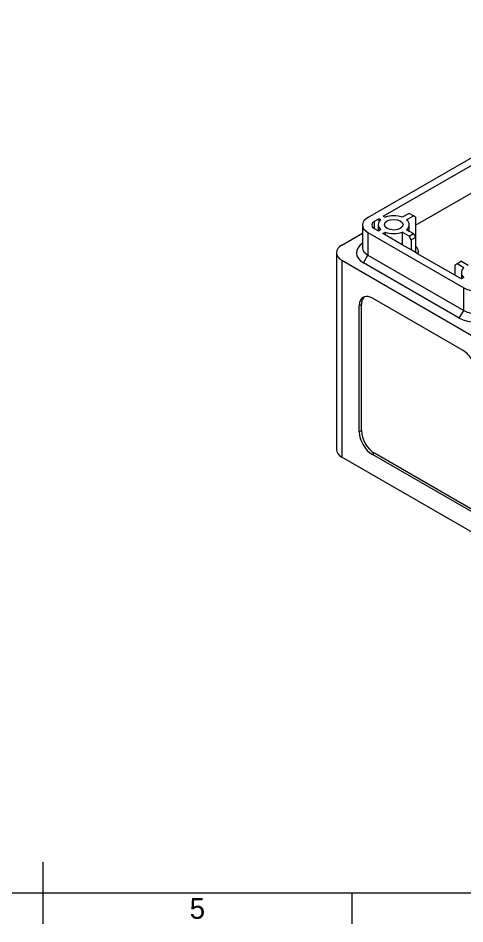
# Model space of a CAD drawing. Header units: millimetres. Extents: x 15 to 415, y 5 to 292.
# Drawn here: x 211 to 283.3, y 5 to 151.6 of the extents above; entities that cross this region are included whole.
import ezdxf

# ---------------------------------------------------------------- set-up
doc = ezdxf.new("R2010")
doc.units = ezdxf.units.MM
doc.layers.add('Border', color=7, linetype='Continuous')
doc.layers.add('Geometries', color=7, linetype='Continuous')
doc.styles.add('Shapr0', font='txt', dxfattribs={"height": 3.3495})

msp = doc.modelspace()

# ---------------------------------------------------------------- linework, layer by layer
at = {"layer": 'Border', "linetype": 'Continuous', "lineweight": 15}
for p, q in [((215, 15), (215, 5)), ((20, 10), (410, 10)), ((265, 10), (265, 5))]:
    msp.add_line(p, q, dxfattribs=at)
at = {"layer": 'Geometries', "linetype": 'Continuous', "lineweight": 13}
for p, q in [((267.599, 119.314), (323.46, 151.566)), ((270.074, 119.518), (323.107, 150.137)), ((275.298, 118.044), (321.504, 144.721)), ((268.659, 118.702), (269.366, 119.11)), ((269.677, 118.93), (269.366, 119.11)), ((269.366, 119.11), (269.366, 118.546)), ((270.074, 119.518), (270.384, 119.339)), ((274.238, 119.972), (273.141, 119.339)), ((273.848, 118.93), (274.945, 119.563)), ((274.945, 119.563), (274.238, 119.972)), ((275.298, 119.359), (274.945, 119.563)), ((275.298, 119.359), (275.298, 118.044)), ((266.72, 118.089), (266.72, 116.765)), ((268.659, 117.477), (268.659, 118.702)), ((269.263, 117.128), (268.659, 117.477)), ((269.263, 118.135), (269.263, 117.128)), ((269.677, 117.339), (269.288, 117.114)), ((273.848, 117.339), (274.263, 117.099)), ((274.263, 117.099), (274.263, 118.135)), ((275.298, 118.044), (275.298, 116.093)), ((263.356, 114.823), (266.72, 116.765)), ((266.72, 116.765), (266.72, 115.126)), ((267.599, 116.864), (283.077, 107.928)), ((267.599, 116.864), (267.599, 113.19)), ((269.288, 117.114), (269.263, 117.128)), ((269.995, 116.706), (270.384, 116.93)), ((270.384, 116.481), (269.995, 116.706)), ((270.384, 116.93), (270.384, 116.481)), ((273.141, 114.889), (270.384, 116.481)), ((274.238, 116.297), (273.141, 116.93)), ((273.141, 116.93), (273.141, 114.889)), ((274.238, 116.297), (274.945, 116.706)), ((274.591, 115.685), (274.238, 116.297)), ((274.263, 117.099), (274.945, 116.706)), ((275.298, 116.093), (274.591, 115.685)), ((274.945, 116.706), (275.298, 116.093)), ((275.298, 116.093), (275.298, 114.724)), ((266.72, 115.126), (266.72, 114.415)), ((274.591, 114.052), (273.141, 114.889)), ((274.591, 115.685), (274.591, 114.052)), ((275.298, 114.724), (275.298, 113.644)), ((262.477, 113.598), (262.477, 81.755)), ((266.892, 111.965), (267.599, 113.19)), ((267.599, 113.19), (283.077, 104.254)), ((275.298, 113.644), (274.591, 114.052)), ((275.738, 113.39), (275.298, 113.644)), ((281.662, 109.97), (275.738, 113.39)), ((263.356, 112.374), (263.356, 80.53)), ((263.356, 112.374), (285.069, 99.838)), ((282.369, 103.029), (266.892, 111.965)), ((282.016, 111.807), (281.662, 111.603)), ((281.662, 111.603), (281.662, 109.97)), ((282.723, 112.215), (282.016, 111.807)), ((283.112, 111.174), (282.016, 111.807)), ((282.723, 112.215), (283.819, 111.582)), ((282.698, 109.372), (281.662, 109.97)), ((282.698, 110.378), (282.698, 109.372)), ((282.723, 109.357), (282.698, 109.372)), ((283.112, 109.582), (282.723, 109.357)), ((283.077, 104.254), (283.077, 107.928)), ((283.004, 97.764), (268.306, 106.25)), ((266.538, 105.229), (266.185, 105.025)), ((266.185, 84.613), (266.185, 105.025)), ((266.538, 84.817), (266.538, 105.229)), ((282.369, 103.029), (283.077, 104.254)), ((266.185, 84.613), (266.538, 84.817)), ((268.659, 81.143), (268.306, 80.939)), ((292.347, 67.058), (268.306, 80.939)), ((292.701, 67.262), (268.659, 81.143)), ((297.297, 60.934), (263.356, 80.53))]:
    msp.add_line(p, q, dxfattribs=at)
for centre, major_axis, start_param, end_param in [((269.72, 118.089), (-3, 0), 5.4977871, 6.2831853), ((271.763, 118.135), (-2.5, 0), 5.6991451, 5.9941603), ((271.763, 118.135), (-2.5, 0), 4.1283487, 5.2964292), ((271.763, 118.135), (-2.5, 0), 3.1415927, 3.7256329), ((269.72, 118.089), (-3, 0), 6.2831853, 7.0685835), ((269.72, 118.089), (-1.5, 0), 5.4977871, 7.0685835), ((271.763, 118.135), (-2.5, 0), 5.9941603, 6.2831853), ((271.763, 118.135), (-2.5, 0), 6.2831853, 6.8672255), ((271.763, 118.135), (-2.5, 0), 2.5575524, 3.1415927), ((271.763, 118.135), (-2.5, 0), 0.9867561, 2.1548366), ((265.477, 113.598), (-3, 0), 5.4977871, 6.2831853), ((269.72, 113.598), (4, 0), 2.4188584, 3.9269908), ((269.72, 114.415), (-3, 0), 6.2831853, 7.0685835), ((271.763, 113.644), (4, 0), 6.1729187, 6.7698803), ((265.477, 113.598), (-3, 0), 6.2831853, 7.0685835), ((285.198, 110.378), (-2.5, 0), 5.6991451, 6.2831853), ((285.198, 110.378), (-2.5, 0), 6.2831853, 6.8672255), ((285.198, 109.153), (-3, 0), 0.7853982, 2.3561945), ((268.306, 103.801), (-1.5, 2.598), 6.1650597, 7.0685835), ((268.659, 104.005), (1.5, -2.598), 3.2597183, 3.9269908), ((268.306, 103.801), (-1.5, 2.598), 5.4977871, 6.1650597), ((285.198, 105.479), (-3, 0), 0.7853982, 2.3561945), ((285.198, 104.662), (4, 0), 3.9269908, 5.4977871), ((283.004, 95.314), (-1.5, 2.598), 4.707312, 5.4977871), ((268.306, 83.388), (-1.5, 2.598), 0.7853982, 2.3561945), ((268.659, 83.592), (1.5, -2.598), 3.9269908, 5.4977871), ((265.477, 81.755), (3, 0), 3.1415927, 3.9269908)]:
    msp.add_ellipse(centre, major_axis=major_axis, ratio=0.5773503, start_param=start_param, end_param=end_param, dxfattribs=at)
msp.add_ellipse((271.763, 118.135), major_axis=(-1.5, 0), ratio=0.5773503, dxfattribs=at)

# ---------------------------------------------------------------- texts
at = {"layer": 'Border', "linetype": 'Continuous', "lineweight": 15, "insert": (240, 9.175), "char_height": 3.349, "width": 3.3495, "attachment_point": 2, "style": 'Shapr0'}
msp.add_mtext('5', dxfattribs=at)

doc.saveas('drawing.dxf')
